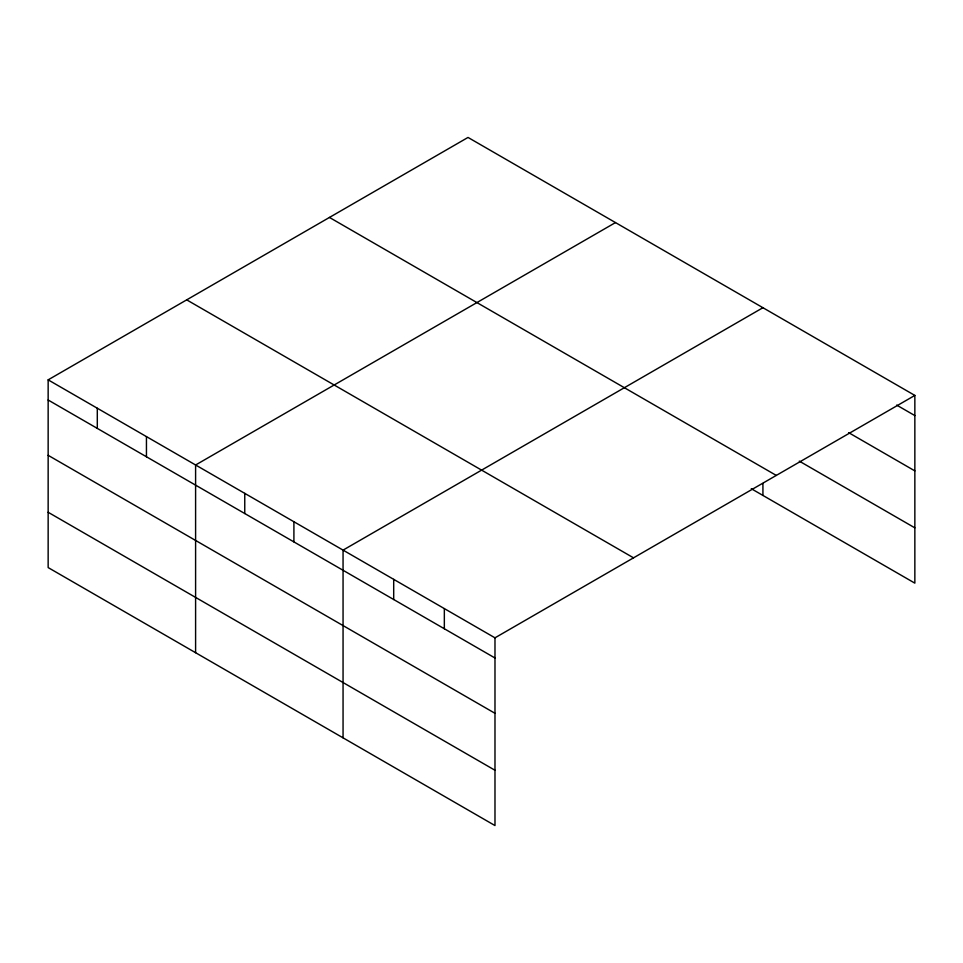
<?xml version="1.0" encoding="UTF-8"?>
<svg xmlns="http://www.w3.org/2000/svg" width="963" height="963" viewBox="0 0 963 963"><rect width="100%" height="100%" fill="white"/><g stroke="black" fill="none" stroke-linecap="round" stroke-linejoin="round"><path stroke-width="1.44" d="M914.85 395.42L468.018 137.444L48.15 379.855L48.15 567.58L494.982 825.556L494.982 637.831L914.85 395.42L914.85 583.145L751.284 488.71M615.477 222.585L195.597 464.997L195.597 652.709M762.925 307.715L343.057 550.126L343.057 737.839M896.673 405.086L914.85 415.583M848.632 432.64L914.85 470.883M799.29 461.121L914.85 527.844M329.466 217.445L776.286 475.421M186.714 299.866L633.534 557.842M48.15 379.855L494.982 637.831M48.15 400.018L494.982 657.994M48.15 455.318L494.982 713.294M48.15 512.28L494.982 770.256M762.925 483.474L762.925 495.427M444.34 608.592L444.34 628.755M393.698 579.365L393.698 599.528M293.908 521.741L293.908 541.904M244.758 493.369L244.758 513.532M146.448 436.612L146.448 456.775M97.299 408.24L97.299 428.403"/></g></svg>
